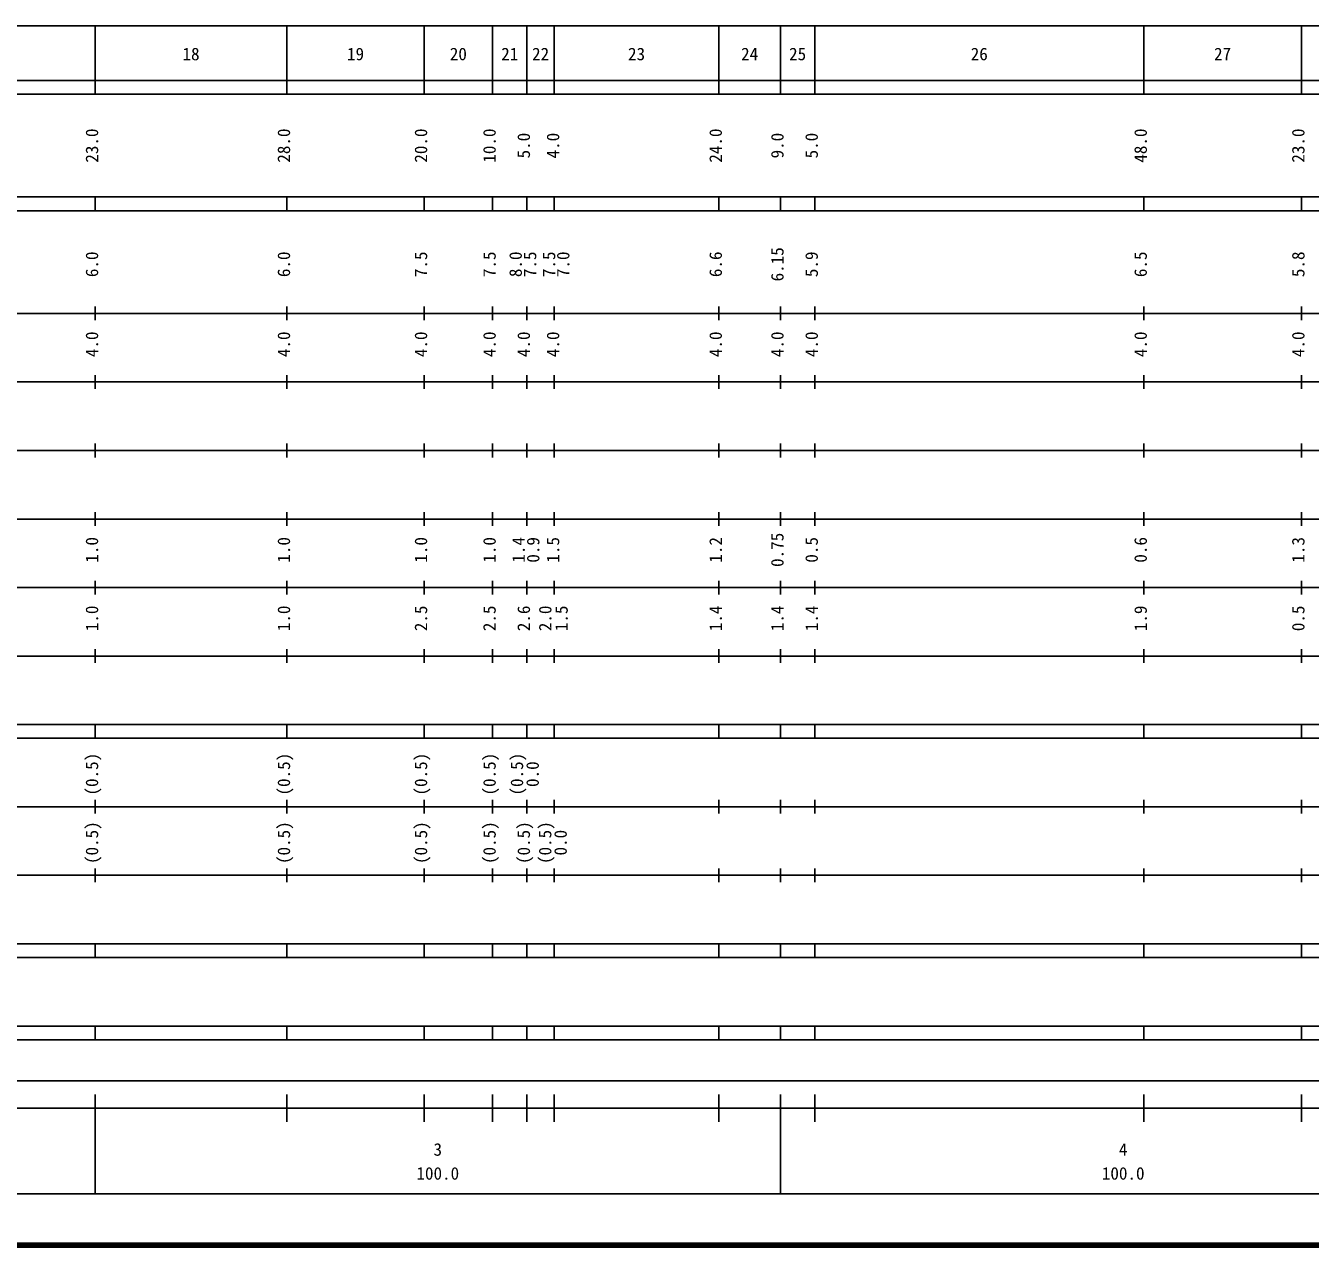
# Model space of a CAD drawing. Units: millimetres on the paper, enlarged 1000 times. Extents: x 40000 to 680000, y 20000 to 380000.
# Drawn here: x 257876 to 445300, y 20000 to 198000 of the extents above; entities that cross this region are included whole.
import ezdxf
from ezdxf.enums import TextEntityAlignment as Align

# ---------------------------------------------------------------- set-up
doc = ezdxf.new("R2010")
doc.units = ezdxf.units.MM
doc.header["$LTSCALE"] = 1000
doc.layers.add('M-TTL', color=2, linetype='Continuous', lineweight=140)
doc.layers.add('M-TTL-BAND', color=7, linetype='Continuous', lineweight=25)
doc.styles.add('ＭＳ ゴシック', font='')
doc.styles.get('ＭＳ ゴシック').set_extended_font_data('MS Gothic')

msp = doc.modelspace()

# ---------------------------------------------------------------- linework, layer by layer
at = {"layer": 'M-TTL'}
msp.add_line((40000, 20000), (680000, 20000), dxfattribs=at)
at = {"layer": 'M-TTL-BAND'}
for p, q in [((68000, 198000), (579000, 198000)), ((268000, 188000), (268000, 198000)), ((296000, 188000), (296000, 198000)), ((316000, 188000), (316000, 198000)), ((326000, 188000), (326000, 198000)), ((331000, 188000), (331000, 198000)), ((335000, 188000), (335000, 198000)), ((359000, 188000), (359000, 198000)), ((368000, 188000), (368000, 198000)), ((373000, 188000), (373000, 198000)), ((421000, 188000), (421000, 198000)), ((444000, 188000), (444000, 198000)), ((40000, 190000), (579000, 190000)), ((40000, 188000), (579000, 188000)), ((40000, 173000), (579000, 173000)), ((268000, 171000), (268000, 173000)), ((296000, 171000), (296000, 173000)), ((316000, 171000), (316000, 173000)), ((326000, 171000), (326000, 173000)), ((331000, 171000), (331000, 173000)), ((335000, 171000), (335000, 173000)), ((359000, 171000), (359000, 173000)), ((368000, 171000), (368000, 173000)), ((373000, 171000), (373000, 173000)), ((421000, 171000), (421000, 173000)), ((444000, 171000), (444000, 173000)), ((40000, 171000), (579000, 171000)), ((40000, 156000), (579000, 156000)), ((268000, 155000), (268000, 157000)), ((296000, 155000), (296000, 157000)), ((316000, 155000), (316000, 157000)), ((326000, 155000), (326000, 157000)), ((331000, 155000), (331000, 157000)), ((335000, 155000), (335000, 157000)), ((359000, 155000), (359000, 157000)), ((368000, 155000), (368000, 157000)), ((373000, 155000), (373000, 157000)), ((421000, 155000), (421000, 157000)), ((444000, 155000), (444000, 157000)), ((268000, 145000), (268000, 147000)), ((296000, 145000), (296000, 147000)), ((316000, 145000), (316000, 147000)), ((326000, 145000), (326000, 147000)), ((331000, 145000), (331000, 147000)), ((335000, 145000), (335000, 147000)), ((359000, 145000), (359000, 147000)), ((368000, 145000), (368000, 147000)), ((373000, 145000), (373000, 147000)), ((421000, 145000), (421000, 147000)), ((444000, 145000), (444000, 147000)), ((46000, 146000), (579000, 146000)), ((268000, 135000), (268000, 137000)), ((296000, 135000), (296000, 137000)), ((316000, 135000), (316000, 137000)), ((326000, 135000), (326000, 137000)), ((331000, 135000), (331000, 137000)), ((335000, 135000), (335000, 137000)), ((359000, 135000), (359000, 137000)), ((368000, 135000), (368000, 137000)), ((373000, 135000), (373000, 137000)), ((421000, 135000), (421000, 137000)), ((444000, 135000), (444000, 137000)), ((52000, 136000), (579000, 136000)), ((46000, 126000), (579000, 126000)), ((268000, 125000), (268000, 127000)), ((296000, 125000), (296000, 127000)), ((316000, 125000), (316000, 127000)), ((326000, 125000), (326000, 127000)), ((331000, 125000), (331000, 127000)), ((335000, 125000), (335000, 127000)), ((359000, 125000), (359000, 127000)), ((368000, 125000), (368000, 127000)), ((373000, 125000), (373000, 127000)), ((421000, 125000), (421000, 127000)), ((444000, 125000), (444000, 127000)), ((268000, 115000), (268000, 117000)), ((296000, 115000), (296000, 117000)), ((316000, 115000), (316000, 117000)), ((326000, 115000), (326000, 117000)), ((331000, 115000), (331000, 117000)), ((335000, 115000), (335000, 117000)), ((359000, 115000), (359000, 117000)), ((368000, 115000), (368000, 117000)), ((373000, 115000), (373000, 117000)), ((421000, 115000), (421000, 117000)), ((444000, 115000), (444000, 117000)), ((52000, 116000), (579000, 116000)), ((268000, 105000), (268000, 107000)), ((296000, 105000), (296000, 107000)), ((316000, 105000), (316000, 107000)), ((326000, 105000), (326000, 107000)), ((331000, 105000), (331000, 107000)), ((335000, 105000), (335000, 107000)), ((359000, 105000), (359000, 107000)), ((368000, 105000), (368000, 107000)), ((373000, 105000), (373000, 107000)), ((421000, 105000), (421000, 107000)), ((444000, 105000), (444000, 107000)), ((46000, 106000), (579000, 106000)), ((40000, 96000), (579000, 96000)), ((268000, 94000), (268000, 96000)), ((296000, 94000), (296000, 96000)), ((316000, 94000), (316000, 96000)), ((326000, 94000), (326000, 96000)), ((331000, 94000), (331000, 96000)), ((335000, 94000), (335000, 96000)), ((359000, 94000), (359000, 96000)), ((368000, 94000), (368000, 96000)), ((373000, 94000), (373000, 96000)), ((421000, 94000), (421000, 96000)), ((444000, 94000), (444000, 96000)), ((40000, 94000), (579000, 94000)), ((268000, 83000), (268000, 85000)), ((296000, 83000), (296000, 85000)), ((316000, 83000), (316000, 85000)), ((326000, 83000), (326000, 85000)), ((331000, 83000), (331000, 85000)), ((335000, 83000), (335000, 85000)), ((359000, 83000), (359000, 85000)), ((368000, 83000), (368000, 85000)), ((373000, 83000), (373000, 85000)), ((421000, 83000), (421000, 85000)), ((444000, 83000), (444000, 85000)), ((49000, 84000), (579000, 84000)), ((268000, 73000), (268000, 75000)), ((296000, 73000), (296000, 75000)), ((316000, 73000), (316000, 75000)), ((326000, 73000), (326000, 75000)), ((331000, 73000), (331000, 75000)), ((335000, 73000), (335000, 75000)), ((359000, 73000), (359000, 75000)), ((368000, 73000), (368000, 75000)), ((373000, 73000), (373000, 75000)), ((421000, 73000), (421000, 75000)), ((444000, 73000), (444000, 75000)), ((40000, 74000), (579000, 74000)), ((40000, 64000), (579000, 64000)), ((268000, 62000), (268000, 64000)), ((296000, 62000), (296000, 64000)), ((316000, 62000), (316000, 64000)), ((326000, 62000), (326000, 64000)), ((331000, 62000), (331000, 64000)), ((335000, 62000), (335000, 64000)), ((359000, 62000), (359000, 64000)), ((368000, 62000), (368000, 64000)), ((373000, 62000), (373000, 64000)), ((421000, 62000), (421000, 64000)), ((444000, 62000), (444000, 64000)), ((40000, 62000), (579000, 62000)), ((40000, 52000), (579000, 52000)), ((268000, 50000), (268000, 52000)), ((296000, 50000), (296000, 52000)), ((316000, 50000), (316000, 52000)), ((326000, 50000), (326000, 52000)), ((331000, 50000), (331000, 52000)), ((335000, 50000), (335000, 52000)), ((359000, 50000), (359000, 52000)), ((368000, 50000), (368000, 52000)), ((373000, 50000), (373000, 52000)), ((421000, 50000), (421000, 52000)), ((444000, 50000), (444000, 52000)), ((40000, 50000), (579000, 50000)), ((71000, 44000), (565000, 44000)), ((268000, 27500), (268000, 42000)), ((296000, 38000), (296000, 42000)), ((316000, 38000), (316000, 42000)), ((326000, 38000), (326000, 42000)), ((331000, 38000), (331000, 42000)), ((335000, 38000), (335000, 42000)), ((359000, 38000), (359000, 42000)), ((368000, 27500), (368000, 42000)), ((373000, 38000), (373000, 42000)), ((421000, 38000), (421000, 42000)), ((444000, 38000), (444000, 42000)), ((40000, 40000), (579000, 40000)), ((68000, 27500), (579000, 27500))]:
    msp.add_line(p, q, dxfattribs=at)

# ---------------------------------------------------------------- texts
at = {"layer": 'M-TTL-BAND', "style": 'ＭＳ ゴシック'}
for s, p in [('18', (282000, 192405)), ('19', (306000, 192405)), ('20', (321000, 192405)), ('21', (328500, 192405)), ('22', (333000, 192405)), ('23', (347000, 192405)), ('24', (363500, 192405)), ('25', (370500, 192405)), ('26', (397000, 192405)), ('27', (432500, 192405)), ('3', (318000, 32523)), ('4', (418000, 32523)), ('100.0', (318000, 29033)), ('100.0', (418000, 29033))]:
    msp.add_text(s, height=1833, dxfattribs=at).set_placement(p, align=Align.BOTTOM_CENTER)
for s, p in [('23.0', (269000, 180500)), ('28.0', (297000, 180500)), ('20.0', (317000, 180500)), ('10.0', (327000, 180500)), ('5.0', (332000, 180500)), ('4.0', (336269, 180500)), ('24.0', (360000, 180500)), ('9.0', (369000, 180500)), ('5.0', (374000, 180500)), ('48.0', (422000, 180500)), ('23.0', (445000, 180500)), ('6.15', (369000, 163174)), ('6.0', (269000, 163174)), ('6.0', (297000, 163174)), ('7.5', (317000, 163174)), ('7.5', (327000, 163174)), ('8.0', (330812, 163174)), ('7.5', (332923, 163174)), ('7.5', (335684, 163174)), ('7.0', (337749, 163174)), ('6.6', (360000, 163174)), ('5.9', (374000, 163174)), ('6.5', (422000, 163174)), ('5.8', (445000, 163174)), ('4.0', (269000, 151500)), ('4.0', (297000, 151500)), ('4.0', (317000, 151500)), ('4.0', (327000, 151500)), ('4.0', (332000, 151500)), ('4.0', (336269, 151500)), ('4.0', (360000, 151500)), ('4.0', (369000, 151500)), ('4.0', (374000, 151500)), ('4.0', (422000, 151500)), ('4.0', (445000, 151500)), ('0.75', (369000, 121500)), ('1.0', (269000, 121500)), ('1.0', (297000, 121500)), ('1.0', (317000, 121500)), ('1.0', (327000, 121500)), ('1.4', (331245, 121500)), ('0.9', (333371, 121500)), ('1.5', (336269, 121500)), ('1.2', (360000, 121500)), ('0.5', (374000, 121500)), ('0.6', (422000, 121500)), ('1.3', (445000, 121500)), ('1.0', (269000, 111500)), ('1.0', (297000, 111500)), ('2.5', (317000, 111500)), ('2.5', (327000, 111500)), ('2.6', (332000, 111500)), ('2.0', (335135, 111500)), ('1.5', (337505, 111500)), ('1.4', (360000, 111500)), ('1.4', (369000, 111500)), ('1.4', (374000, 111500)), ('1.9', (422000, 111500)), ('0.5', (445000, 111500)), ('(0.5)', (269000, 88764)), ('(0.5)', (297000, 88764)), ('(0.5)', (317000, 88764)), ('(0.5)', (327000, 88764)), ('(0.5)', (331000, 88764)), ('0.0', (333287, 88764)), ('(0.5)', (269000, 78764)), ('(0.5)', (297000, 78764)), ('(0.5)', (317000, 78764)), ('(0.5)', (327000, 78764)), ('(0.5)', (332000, 78764)), ('(0.5)', (335117, 78764)), ('0.0', (337370, 78764))]:
    msp.add_text(s, height=1833, rotation=90, dxfattribs=at).set_placement(p, align=Align.BOTTOM_CENTER)

doc.saveas('drawing.dxf')
